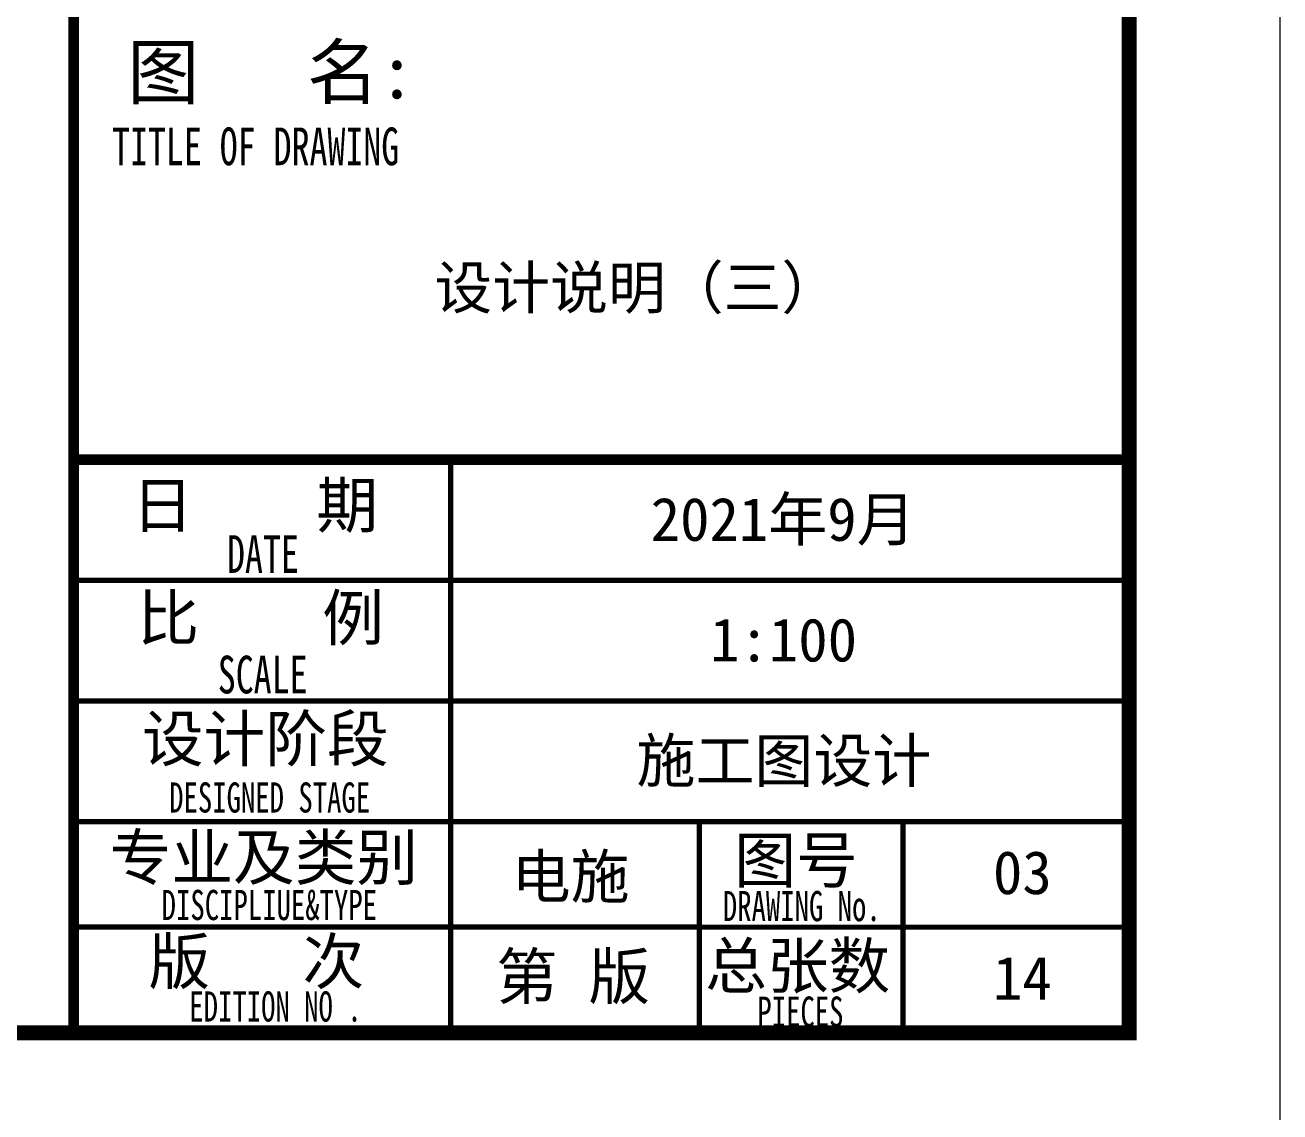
# Model space of a CAD drawing. Extents: x 3774419 to 4775970, y -926964 to 2266.
# Drawn here: x 4609446 to 4617769, y -629379 to -622172 of the extents above; entities that cross this region are included whole.
import ezdxf

# ---------------------------------------------------------------- set-up
doc = ezdxf.new("R2010")
doc.units = 0
doc.header["$LTSCALE"] = 1000
doc.header["$MEASUREMENT"] = 0
doc.layers.add('!!电气', color=1, linetype='CONTINUOUS')
doc.layers.add('图签文字', color=4, linetype='CONTINUOUS')
for name, color, linetype, lineweight in [('可改文字', 6, 'CONTINUOUS', 18), ('图框', 147, 'CONTINUOUS', 20), ('图签', 147, 'CONTINUOUS', 18)]:
    doc.layers.add(name, color=color, linetype=linetype, lineweight=lineweight)
doc.styles.add('宋体', font='', dxfattribs={"height": 4})
doc.styles.add('建筑图签-1', font='simhei.ttf', dxfattribs={"width": 0.7})
doc.styles.get('宋体').set_extended_font_data('SimSun')

# ---------------------------------------------------------------- blocks, each defined once
blk = doc.blocks.new('A$C4EE2349B')
at = {"layer": '图框'}
for points, const_width in [([(-7000, -40000), (-7000, 0)], 70), ([(-7000, -36199.7), (0, -36199.7)], 70), ([(-4500, -38599.7), (-4500, -36199.7)], 35), ([(-7000, -36999.7), (0, -36999.7)], 35), ([(-7000, -37799.7), (0, -37799.7)], 35), ([(-7000, -38599.7), (0, -38599.7)], 35), ([(-7000, -38599.7), (-500, -38599.7)], 35), ([(-4500, -39999.7), (-4500, -38599.7)], 35), ([(-2850, -39999.7), (-2850, -38599.7)], 35), ([(-2850, -39999.7), (-2850, -38599.7)], 35), ([(-2850, -39999.7), (-2850, -38599.7)], 35), ([(-1500, -40000), (-1500, -38600)], 35), ([(-7000, -39299.7), (-2850, -39299.7)], 35), ([(-2850, -39300), (0, -39300)], 35)]:
    blk.add_lwpolyline(points, dxfattribs=dict(at, const_width=const_width))
at = {"layer": '图签', "color": 154, "style": '宋体'}
for s, p in [('2021年9月', (-3173.6, -36738.3)), ('1:100', (-2779.7, -37538.3)), ('施工图设计', (-3267.7, -38338.3)), ('电施', (-4095.8, -39107.2)), ('14', (-903.4, -39781))]:
    blk.add_text(s, height=286.68, dxfattribs=at).set_placement(p)
at = {"layer": '图签文字', "color": 7, "style": '建筑图签-1'}
for s, height, p in [('图   名:', 350, (-6644.7, -33804.8)), ('日    期', 300, (-6616.1, -36651.2)), ('比    例', 300, (-6577.8, -37398.4)), ('设计阶段', 300, (-6548.1, -38200.3)), ('专业及类别', 300, (-6762, -38986.9)), ('图号', 300, (-2619.1, -39005.6)), ('版   次 ', 300, (-6504, -39677)), ('总张数', 300, (-2812.2, -39705.6)), ('第 版', 300, (-4199.2, -39776.6))]:
    blk.add_text(s, height=height, dxfattribs=at).set_placement(p)
at = {"layer": '图签文字', "style": '建筑图签-1', "width": 0.7}
for s, height, p in [('TITLE OF DRAWING', 250, (-6746, -34247.5)), ('DATE', 250, (-5983.5, -36950.8)), ('SCALE', 250, (-6044.8, -37750)), ('DESIGNED STAGE', 200, (-6367.4, -38540.1)), ('DISCIPLIUE&TYPE', 200, (-6417.1, -39252.9)), ('DRAWING No.', 200, (-2695, -39260.1)), ('EDITION NO .', 200, (-6233.5, -39925.9)), ('PIECES', 200, (-2466.2, -39960.1))]:
    blk.add_text(s, height=height, dxfattribs=at).set_placement(p)

msp = doc.modelspace()

# ---------------------------------------------------------------- linework, layer by layer
at = {"layer": '图框'}
msp.add_lwpolyline([(4558369.2, -587899.4), (4617769.1, -587899.4), (4617769.1, -629853.6), (4558369.2, -629853.6)], close=True, dxfattribs=at)
at = {"layer": '图框', "const_width": 100}
msp.add_lwpolyline([(4560869.2, -628853.6), (4616769.2, -628853.6), (4616769.2, -588853.6), (4560869.2, -588853.6)], close=True, dxfattribs=at)

# ---------------------------------------------------------------- block references
at = {"layer": '!!电气', "color": 2}
msp.add_blockref('A$C4EE2349B', (4616769.2, -588853.6), dxfattribs=at)

# ---------------------------------------------------------------- texts
at = {"layer": '可改文字', "color": 1, "style": '宋体'}
msp.add_text('设计说明（三）', height=281.28, dxfattribs=at).set_placement((4612161, -624053))
at = {"layer": '图签', "color": 1, "style": '宋体'}
msp.add_text('03', height=286.68, dxfattribs=at).set_placement((4615865.8, -627934.5))

doc.saveas('drawing.dxf')
